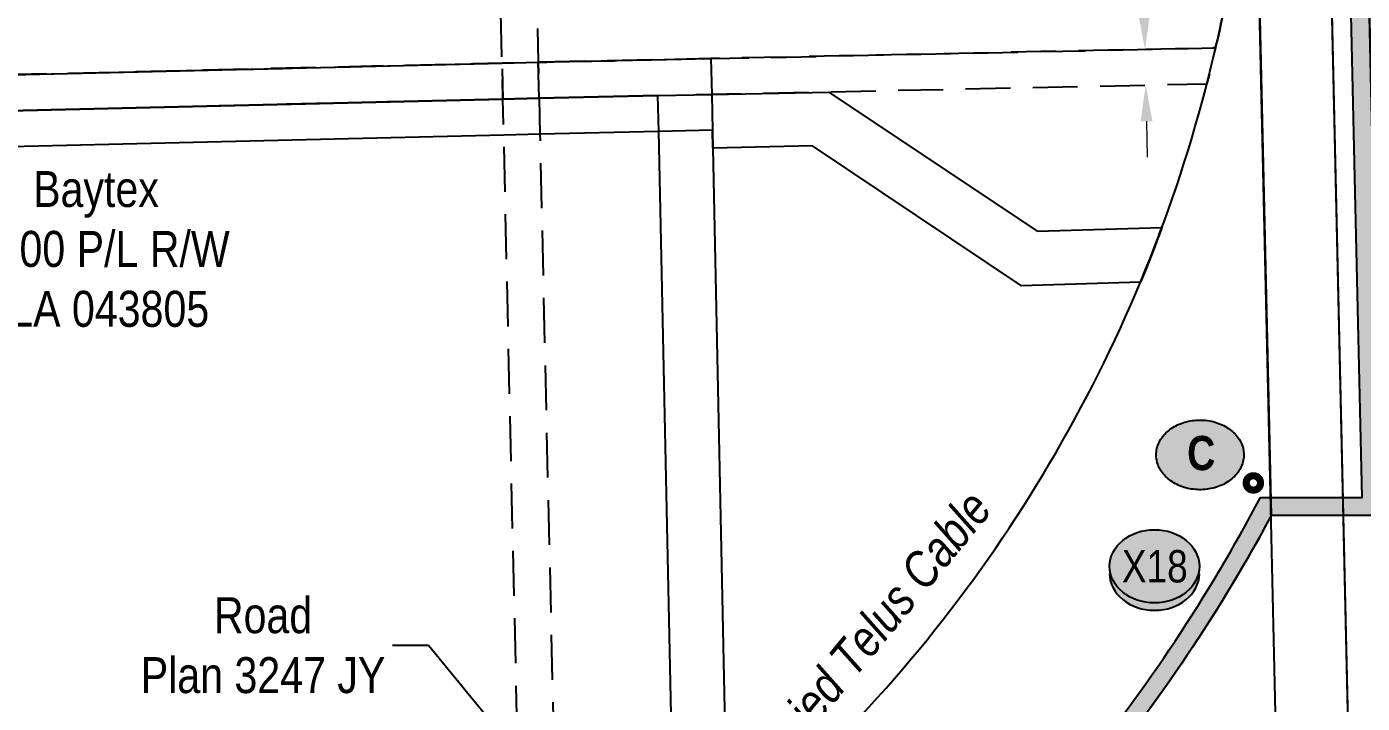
# Model space of a CAD drawing. Extents: x 610781 to 613451, y 5887607 to 5892660.
# Drawn here: x 612138.3 to 612510.4, y 5889559.6 to 5889747.8 of the extents above; entities that cross this region are included whole.
import ezdxf
from ezdxf.enums import TextEntityAlignment as Align

# ---------------------------------------------------------------- set-up
doc = ezdxf.new("R2010")
doc.units = 0
doc.header["$LTSCALE"] = 5
doc.header["$PDSIZE"] = -1.5
doc.linetypes.add('foc-ACCESSROAD', pattern=[3.75, 2.5, -1.25])
doc.linetypes.add('foc-FLOWLINE', pattern=[3.75, 2.5, -1.25])
doc.layers.get('Defpoints').update_dxf_attribs({"color": 9})
for name, color, linetype in [('AS-TELUS', 224, 'foc-TEL'), ('C-AR', 13, 'foc-ACCESSROAD'), ('C-WS', 13, 'foc-ACCESSROAD'), ('CG-NOTES', 7, 'Continuous'), ('F-EZE', 190, 'foc-FLOWLINE'), ('F-RW', 190, 'Continuous'), ('L-SEC', 7, 'Continuous'), ('L-TITLEDB', 4, 'Continuous'), ('L-TITLEDB-T', 4, 'Continuous'), ('P-CROSSINGS', 250, 'Continuous'), ('P-TEMP-BLOCKS', 250, 'Continuous'), ('P-WORKAREA-COUNTY-H1', 71, 'Continuous'), ('P-WORKAREA-COUNTY1', 104, 'Continuous')]:
    doc.layers.add(name, color=color, linetype=linetype)
for name, color, linetype, lineweight in [('C-RW-T', 13, 'Continuous', 9), ('F-EZE-T', 190, 'Continuous', 9), ('F-RW-T', 190, 'Continuous', 9)]:
    doc.layers.add(name, color=color, linetype=linetype, lineweight=lineweight)
doc.styles.add('175L', font='ARIALN.TTF', dxfattribs={"height": 20})
doc.styles.add('80', font='ARIALN.TTF', dxfattribs={"height": 10})
doc.styles.add('80CG', font='ARIALN.TTF', dxfattribs={"height": 10})
doc.styles.add('BOLD', font='ARIALNB.TTF')
doc.styles.add('Crossing', font='ARIALN.TTF', dxfattribs={"height": 10})
doc.styles.add('foc-LtypeFont', font='ARIALN.TTF', dxfattribs={"height": 7.349999999999999})
doc.linetypes.add('foc-TEL', pattern='A,2,-1,["T",foc-LtypeFont,S=0.2,R=0,X=-0.425,Y=-0.75],-1.239999999999999,8', length=12.24)
doc.linetypes.add('foc-TEL-NOLINE', pattern='A,0,-2,["T",foc-LtypeFont,S=0.2,R=0,X=-0.425,Y=-0.75],-10.24', length=12.24)
doc.dimstyles.new('Compass 5 000', dxfattribs={"dimscale": 5, "dimtxt": 9, "dimasz": 2, "dimexe": 0.2, "dimexo": 0.0625, "dimgap": 0.5, "dimtad": 0, "dimtih": 1, "dimtoh": 1, "dimzin": 0, "dimdsep": 46, "dimtxsty": '80CG', "dimcen": 0.1, "dimse1": 1, "dimse2": 1, "dimclrd": 256, "dimclrt": 256, "dimaunit": 1, "dimadec": 4, "dimazin": 0, "dimtfac": 0.06, "dimtofl": 0, "dimtmove": 0, "dimatfit": 1, "dimfxl": 0.2, "dimtolj": 1, "dimtzin": 0, "dimlwd": -1, "dimarcsym": 0})

# ---------------------------------------------------------------- blocks, each defined once
blk = doc.blocks.new('*D379')
at = {"layer": 'Defpoints', "color": 0, "transparency": 16777216}
for p in [(612090.5957361773, 5889723.380728285), (612107.882945662, 5889713.784088742), (612090.8342228213, 5889713.377625586)]:
    blk.add_point(p, dxfattribs=at)
at = {"layer": 'F-RW-T', "transparency": 16777216}
for p, q in [((612107.406114075, 5889733.784350621), (612107.167769132, 5889743.781509802)), ((612108.121290605, 5889703.786929562), (612108.5471777078, 5889685.923487171)), ((612108.5471777078, 5889685.923487171), (612118.5471777079, 5889685.923487172))]:
    blk.add_line(p, q, dxfattribs=at)
for points in [[(612109.0723072718, 5889733.824074778), (612105.7399208782, 5889733.744626463), (612107.644459018, 5889723.78719144)], [(612109.7874838018, 5889703.826653719), (612106.4550974083, 5889703.747205405), (612107.882945662, 5889713.784088742)]]:
    blk.add_solid(points, dxfattribs=at)
at = {"layer": 'F-RW-T', "transparency": 16777216, "insert": (612157.6331258671, 5889685.923487172), "char_height": 10, "attachment_point": 5, "style": '80CG'}
blk.add_mtext('\\A1;Baytex\\P15.00 P/L R/W\\PPLA 043805', dxfattribs=at)
blk = doc.blocks.new('*D387')
at = {"layer": 'C-RW-T', "transparency": 16777216}
for p, q in [((612227.0847697514, 5889517.665298143), (612217.0847697514, 5889517.665298143)), ((612233.433214081, 5889509.938898284), (612227.0847697514, 5889517.665298143)), ((612255.6416983502, 5889482.909972638), (612261.9901426733, 5889475.183572786))]:
    blk.add_line(p, q, dxfattribs=at)
for points in [[(612234.72094739, 5889510.996972337), (612232.145480772, 5889508.880824229), (612239.7816584045, 5889502.212498432)], [(612256.9294316592, 5889483.968046692), (612254.3539650412, 5889481.851898585), (612249.2932540267, 5889490.636372491)]]:
    blk.add_solid(points, dxfattribs=at)
at = {"layer": 'Defpoints', "color": 0, "transparency": 16777216}
for p in [(612239.7816584045, 5889502.212498432), (612236.1730996659, 5889499.24750378), (612245.6846952881, 5889487.67137784)]:
    blk.add_point(p, dxfattribs=at)
at = {"layer": 'C-RW-T', "transparency": 16777216, "insert": (612177.9988215938, 5889517.665298143), "char_height": 10, "attachment_point": 5, "style": '80CG'}
blk.add_mtext('\\A1;Obsidian\\P15.00 P/L R/W\\PPlan 852 0955\\PPLA 850196', dxfattribs=at)
blk = doc.blocks.new('*D507')
at = {"layer": 'Defpoints', "color": 0, "transparency": 16777216}
for p in [(612449.2548795784, 5889741.494155894), (612449.8330752201, 5889741.50643115), (612449.4672366253, 5889731.491601858)]:
    blk.add_point(p, dxfattribs=at)
at = {"layer": 'F-EZE-T', "transparency": 16777216}
for p, q in [((612448.6500745302, 5889797.22875588), (612438.6500745302, 5889797.228755881)), ((612449.620820225, 5889751.504178287), (612448.6500745302, 5889797.22875588)), ((612450.257687262, 5889721.506129977), (612450.4699422572, 5889711.50838284))]:
    blk.add_line(p, q, dxfattribs=at)
for points in [[(612451.2871114145, 5889751.53955412), (612447.9545290356, 5889751.468802456), (612449.8330752201, 5889741.50643115)], [(612451.9239784516, 5889721.54150581), (612448.5913960726, 5889721.470754146), (612450.045432267, 5889731.503877115)]]:
    blk.add_solid(points, dxfattribs=at)
at = {"layer": 'F-EZE-T', "transparency": 16777216, "insert": (612360.7169230985, 5889797.228755881), "char_height": 10, "attachment_point": 5, "style": '80CG'}
blk.add_mtext('\\A1;Fortis\\P10.00 Vegetation Control R/W\\PEZE 880082', dxfattribs=at)
blk = doc.blocks.new('*D570')
at = {"layer": 'Defpoints', "color": 0, "transparency": 16777216}
for p in [(612310.5296177128, 5889502.096308619), (612293.0206315895, 5889487.749941571), (612331.6301661422, 5889440.629036155)]:
    blk.add_point(p, dxfattribs=at)
at = {"layer": 'L-TITLEDB-T', "transparency": 16777216}
for p, q in [((612250.2566540409, 5889575.656289416), (612240.2566540404, 5889575.656289415)), ((612304.1917284238, 5889509.831369016), (612250.2566540409, 5889575.656289416)), ((612355.4770415546, 5889447.240342804), (612361.8149308432, 5889439.505282406))]:
    blk.add_line(p, q, dxfattribs=at)
for points in [[(612305.480905157, 5889510.887683898), (612302.9025516906, 5889508.775054135), (612310.5296177128, 5889502.096308619)], [(612356.7662182879, 5889448.296657686), (612354.1878648214, 5889446.184027923), (612349.1391522656, 5889454.975403203)]]:
    blk.add_solid(points, dxfattribs=at)
at = {"layer": 'L-TITLEDB-T', "transparency": 16777216, "insert": (612204.1652488569, 5889575.656289416), "char_height": 10, "attachment_point": 5, "style": '80CG'}
blk.add_mtext('\\A1;Road\\PPlan 3247 JY', dxfattribs=at)
blk = doc.blocks.new('xing2')
h = blk.add_hatch(color=50)
h.dxf.hatch_style = 1
edge = h.paths.add_edge_path()
edge.add_ellipse((0, 0), major_axis=(-12.5, 0), ratio=0.8162973455633619, start_angle=0, end_angle=360)
h = blk.add_hatch(color=250)
h.dxf.hatch_style = 1
edge = h.paths.add_edge_path()
edge.add_ellipse((0, -2.047489049626165), major_axis=(-12.5, 0), ratio=0.8162973455633619, start_angle=0, end_angle=180)
edge.add_line((12.5, -2.047489049626165), (12.5, 0))
edge.add_ellipse((0, 0), major_axis=(-12.5, 0), ratio=0.8162973455633619, start_angle=0, end_angle=180, ccw=False)
edge.add_line((-12.5, 0), (-12.5, -2.047489049626165))
at = {"color": 250}
blk.add_ellipse((0, 0), major_axis=(-12.5, 0), ratio=0.8162973455633619, dxfattribs=at)
blk.add_ellipse((0, -2.047489049626165), major_axis=(-12.5, 0), ratio=0.8162973455633619, start_param=0, end_param=3.141592653589793, dxfattribs=at)
at = {"color": 250, "style": 'Crossing'}
blk.add_attdef('CROSSING', text='', height=9, dxfattribs=at).set_placement((0.08916442567715421, 0.0199513138486509), align=Align.MIDDLE_CENTER)
at = {"color": 250, "style": 'Crossing', "flags": 1}
for tag, p in [('OWNER', (0.08916442567715421, -12.49201765665748)), ('DESCRIPTION', (0.08916442567715421, -25.770021277247)), ('LOCATION', (0.08916442567715421, -39.30337514164421)), ('DWG_REF', (0.08916442567715421, -52.83672900604233))]:
    blk.add_attdef(tag, text='', height=9, dxfattribs=at).set_placement(p, align=Align.MIDDLE_CENTER)
blk = doc.blocks.new('AA')
at = {"const_width": 4}
blk.add_lwpolyline([(-0.9999999999990905, 0, 0.9999999999999999), (0.9999999999990905, 0, 1)], format="xyb", close=True, dxfattribs=at)
blk.add_circle((0, 0), 2)
blk = doc.blocks.new('Route_Letters')
h = blk.add_hatch(color=255)
h.dxf.hatch_style = 1
edge = h.paths.add_edge_path()
edge.add_ellipse((-0.1157894458410738, 0.4613566920343146), major_axis=(-11.97076998434568, 0), ratio=0.7893183596304154, start_angle=0, end_angle=360)
at = {"color": 5}
blk.add_open_spline([(-12.33655943018675, 0.4613566920343146), (-12.33655943018675, -0.2532464993360009), (-12.23672518590233, -0.9677931526398424), (-11.72036895808735, -2.794432021264129), (-11.14401292605423, -3.876097565685541), (-9.555849561598535, -5.807401851071518), (-8.544623700464413, -6.656820361784867), (-6.21596457351788, -8.022113447135325), (-4.899049775256096, -8.537760803084893), (-2.122176535806801, -9.174386990092444), (-0.6628771213698172, -9.295214858498184), (2.218954779224788, -9.127674344176285), (3.640784492301457, -8.839348048302782), (6.272126017131285, -7.887514385069608), (7.481034580889556, -7.224212060947593), (9.535358213378885, -5.601016495574186), (10.3802780923747, -4.641330355992523), (11.59600670082856, -2.541685487432915), (11.96612490732484, -1.402103837423965), (12.17886415585979, 0.9104078185255275), (12.02123591095139, 2.082179640400227), (11.20064181026172, 4.303585446448778), (10.5383689962933, 5.352522903113822), (8.798522977227321, 7.197351090485427), (7.721489072871556, 7.99304231447195), (5.288539217681929, 9.236688050055363), (3.933164970535742, 9.684414527986064), (1.111124811045386, 10.17900240193921), (-0.3548635231799864, 10.22574343079759), (-3.217505067184455, 9.912616018949848), (-4.613463658471581, 9.552825466795184), (-7.1634954560528, 8.469123124385078), (-8.316993040230393, 7.745430762089654), (-10.23715115095241, 6.01981546320485), (-11.00330637446014, 5.018090733601184), (-12.04705536703857, 2.858875975647607), (-12.32393425272861, 1.701887560081104), (-12.33641722927742, 0.5154205370004092), (-12.33655943018675, 0.4883886145194083), (-12.33655943018675, 0.4613566920343146)], degree=3, knots=[0, 0, 0, 0, 0.2195294159612001, 0.2195294159612001, 0.575726566502957, 0.575726566502957, 0.9319237170447137, 0.9319237170447137, 1.28812086758647, 1.28812086758647, 1.644318018128227, 1.644318018128227, 2.000515168669984, 2.000515168669984, 2.356712319211741, 2.356712319211741, 2.712909469753497, 2.712909469753497, 3.069106620295254, 3.069106620295254, 3.425303770837011, 3.425303770837011, 3.781500921378767, 3.781500921378767, 4.137698071920524, 4.137698071920524, 4.493895222462281, 4.493895222462281, 4.850092373004038, 4.850092373004038, 5.206289523545794, 5.206289523545794, 5.562486674087551, 5.562486674087551, 5.918683824629308, 5.918683824629308, 6.274880975171064, 6.274880975171064, 6.283185307179586, 6.283185307179586, 6.283185307179586, 6.283185307179586], dxfattribs=at)
at = {"color": 14, "style": 'BOLD'}
blk.add_attdef('A', text='', height=9.5, dxfattribs=at).set_placement((0.2246285344645003, 0.9755069406892289), align=Align.MIDDLE)
blk = doc.blocks.new('*U633')
h = blk.add_hatch(color=71)
edge = h.paths.add_edge_path()
edge.add_line((-26.49999999999998, -32.68595634773374), (26.49999999999998, -32.68595634773374))
edge.add_arc((26.49999999999997, -26.68595634773374), 6, 270, 360)
edge.add_line((32.49999999999997, -26.68595634773374), (32.49999999999998, 12.5))
edge.add_arc((26.49999999999998, 12.5), 6, 0, 90)
edge.add_line((26.49999999999998, 18.5), (-26.49999999999998, 18.5))
edge.add_arc((-26.49999999999998, 12.5), 6, 90, 180)
edge.add_line((-32.49999999999998, 12.5), (-32.49999999999999, -26.68595634773374))
edge.add_arc((-26.49999999999999, -26.68595634773374), 6, 180, 270)
at = {"color": 250, "flags": 128}
blk.add_lwpolyline([(-26.49999999999998, -32.68595634773374, 3, 3, 0), (26.49999999999998, -32.68595634773374, 3, 3, 0.414213562373095), (32.49999999999997, -26.68595634773374, 3, 3, 0), (32.49999999999998, 12.5, 3, 0, 0.414213562373095), (26.49999999999998, 18.5, 0, 0, 0), (-26.49999999999998, 18.5, 0, 0, 0.414213562373095), (-32.49999999999998, 12.5, 0, 0, 0), (-32.49999999999999, -26.68595634773374, 0, 3, 0.414213562373095)], format="xyseb", close=True, dxfattribs=at)
at = {"flags": 128}
blk.add_lwpolyline([(-64.50794571237145, -30.72833043807863, 0, 7.499999999999999, 0), (-3.398394867633905e-15, 3.944304526105059e-31, 0, 0, 0)], format="xyseb", dxfattribs=at)
at = {"color": 250}
for tag, p, height, style in [('TEMP_AREA_W1_001', (-9.212824010914055, 2.244292974654144), 12, 'BOLD'), ('ENTER_TEXT_001', (-30.65893587994544, -12.47010782646594), 9, '80')]:
    blk.add_attdef(tag, p, '', height=height, dxfattribs=dict(at, style=style))

msp = doc.modelspace()

# ---------------------------------------------------------------- hatches: boundary and pattern name
at = {"layer": 'P-WORKAREA-COUNTY-H1'}
h = msp.add_hatch(color=256, dxfattribs=at)
h.dxf.hatch_style = 1
edge = h.paths.add_edge_path()
edge.add_arc((611739.0975384848, 5888981.847283467), 90.3541375833276, 123.5929213600732, 167.7090357845216, ccw=False)
edge.add_line((611689.105620467, 5889057.1113407), (611689.773273193, 5889057.551036395))
edge.add_arc((611810.5002400388, 5888865.878608339), 226.5244362114764, 120.09227097068239, 122.20522173167649, ccw=False)
edge.add_line((611696.922240921, 5889061.871869236), (611740.6100373499, 5889083.981532434))
edge.add_line((611740.6100373501, 5889083.981532434), (611952.7587306079, 5889191.429225247))
edge.add_arc((530229.1301829299, 6050637.304464669), 180951.712052751, 296.8484556255804, 296.8735529917768)
edge.add_line((612023.4692950633, 5889227.242250348), (612128.2970802776, 5889280.463773768))
edge.add_line((612128.2970802776, 5889280.46377377), (612193.3844835247, 5889333.874530498))
edge.add_line((612193.3844835248, 5889333.874530498), (612243.7637742535, 5889375.060220844))
edge.add_line((612243.7637742534, 5889375.060220843), (612319.2966738823, 5889436.981011058))
edge.add_line((612319.2966738823, 5889436.981011058), (612366.8030994146, 5889475.926422979))
edge.add_arc((612074.1438437954, 5889832.817891307), 461.5419374933072, 309.3525447244567, 320.5398786268215)
edge.add_arc((612079.0930986573, 5889829.285058301), 455.4757120135572, 320.4873133575071, 332.1977263459918)
edge.add_line((612481.9898181414, 5889616.841283002), (612510.3346232169, 5889616.841283002))
edge.add_line((612510.3346232168, 5889616.841283002), (612508.5903526138, 5889693.605900249))
edge.add_line((612508.5903526138, 5889693.605900251), (612498.4150315465, 5890141.394619456))
edge.add_line((612498.4150315465, 5890141.394619455), (612493.3517724975, 5890360.034424209))
edge.add_line((612493.3517724975, 5890360.034424209), (612483.6739093595, 5890777.730877391))
edge.add_line((612483.6739093595, 5890777.730877393), (612479.7862230114, 5890945.51235911))
edge.add_line((612479.7862230114, 5890945.512359109), (612475.7232174752, 5891123.658168144))
edge.add_line((612475.7232174752, 5891123.658168144), (612480.7228256267, 5891123.767248052))
edge.add_line((612480.7228256267, 5891123.767248052), (612480.8340375458, 5891118.770440979))
edge.add_line((612480.8340375458, 5891118.770440979), (612484.7829686069, 5890945.626320841))
edge.add_line((612484.7829686069, 5890945.626320841), (612488.6706131712, 5890777.846656665))
edge.add_line((612488.6706131712, 5890777.846656667), (612498.3484764853, 5890360.150195885))
edge.add_line((612498.3484764855, 5890360.150195885), (612503.4117368781, 5890141.510333122))
edge.add_line((612503.411736878, 5890141.510333122), (612513.5871077258, 5889693.719443954))
edge.add_line((612513.5871077258, 5889693.719443954), (612515.44752551, 5889611.843238004))
edge.add_line((612515.44752551, 5889611.843238004), (612484.9934998439, 5889611.843238004))
edge.add_arc((612079.0930986569, 5889829.285058301), 460.4737570141006, 320.48731335748926, 331.82193890132885, ccw=False)
edge.add_arc((612074.1604080022, 5889832.8012807), 466.5166349932558, 309.3522637064299, 320.53959760884703, ccw=False)
edge.add_line((612369.9723016311, 5889472.061631764), (612322.465352632, 5889433.115790649))
edge.add_line((612322.4653526321, 5889433.115790649), (612246.9298066425, 5889371.192830986))
edge.add_line((612246.9298066424, 5889371.192830986), (612196.5514583956, 5889330.007911131))
edge.add_line((612196.5514583957, 5889330.007911131), (612131.046010955, 5889276.25410712))
edge.add_line((612131.046010955, 5889276.25410712), (612025.731914547, 5889222.785681388))
edge.add_arc((530225.2086455814, 6050645.039995541), 180965.3828635177, 296.84845727098536, 296.87355463718205, ccw=False)
edge.add_line((611955.0160089723, 5889186.969948601), (611742.8682923755, 5889079.522750307))
edge.add_line((611742.8682923755, 5889079.522750307), (611699.3062923705, 5889057.476750304))
edge.add_arc((611810.5002400002, 5888865.878608326), 221.526391201407, 120.1287288800413, 122.1921808086662)
edge.add_line((611692.479664687, 5889053.348834768), (611691.8629152648, 5889052.942662434))
edge.add_arc((611739.0975384848, 5888981.847283466), 85.35609258383647, 123.5994220933341, 167.7090357837524)
edge.add_line((611655.6978794072, 5889000.017572591), (611650.8143938066, 5889001.081537914))

# ---------------------------------------------------------------- linework, layer by layer
at = {"layer": 'AS-TELUS', "linetype": 'foc-TEL-NOLINE', "flags": 128}
msp.add_lwpolyline([(612104.3998509235, 5889333.231571614), (612160.6971995591, 5889379.308769671), (612176.3121106416, 5889392.093454887), (612194.0516601218, 5889406.618292982), (612201.8939889547, 5889413.049172087), (612206.3131221021, 5889416.678230254), (612215.802669168, 5889424.471273915), (612220.5334046715, 5889428.356669005), (612225.2508163434, 5889432.222447502), (612246.6000426329, 5889449.713790124), (612254.388989185, 5889456.096086418), (612276.8125284018, 5889474.469873352), (612286.6926424805, 5889482.56496661), (612331.3555431543, 5889519.160481754), (612333.6687493845, 5889521.070050186), (612335.9677031628, 5889522.997294206), (612338.2529206559, 5889524.940725076), (612340.5231228468, 5889526.901013175), (612342.7790147773, 5889528.878875372), (612345.412873261, 5889531.228182792), (612348.0263973012, 5889533.600526052), (612350.6191317129, 5889535.994793895), (612353.1909304329, 5889538.412083379), (612355.7415022281, 5889540.851987446), (612358.2709447533, 5889543.312907605), (612360.7786840476, 5889545.796230963), (612363.2647341854, 5889548.30135759), (612365.7290998551, 5889550.828087455), (612368.1714874868, 5889553.376113495), (612370.5917721343, 5889555.945632781), (612372.989077775, 5889558.53552426), (612375.3643109468, 5889561.145609079), (612377.7166525038, 5889563.777468693), (612380.0456731037, 5889566.428891937), (612382.3517170596, 5889569.100587243), (612384.6348444928, 5889571.79255596), (612386.8942301387, 5889574.504078352), (612389.1298904215, 5889577.234454428), (612391.3417323778, 5889579.985082651), (612393.5293680205, 5889582.754553201), (612395.6932806874, 5889585.542777339), (612397.8330471871, 5889588.349845177), (612399.9477102789, 5889591.175534035), (612402.0382990888, 5889594.019567981), (612404.1037408287, 5889596.881521556), (612406.1443478644, 5889599.760901829), (612408.159805517, 5889602.658301675), (612410.1498249399, 5889605.573214055), (612412.1149129466, 5889608.504550231), (612414.0540052347, 5889611.454086133), (612415.9677593876, 5889614.419435998), (612417.855312593, 5889617.401479909), (612419.7168475954, 5889620.400122168), (612421.5526814592, 5889623.414669746), (612423.3617320196, 5889626.44509731), (612425.1445591941, 5889629.490617488), (612426.9010840997, 5889632.552028854), (612428.6310178998, 5889635.628824327), (612430.3337875796, 5889638.719789851), (612432.0099084473, 5889641.826038019), (612433.6584998466, 5889644.946647685), (612435.2803988158, 5889648.081838589), (612436.874784818, 5889651.230690969), (612438.4416578979, 5889654.393204845), (612439.9815154971, 5889657.568691447), (612441.4929560815, 5889660.757918297), (612442.9773211436, 5889663.960116458), (612444.4333458313, 5889667.175356254), (612445.8614721695, 5889670.402747587), (612447.2612145309, 5889673.642479133), (612448.7797230725, 5889677.247476603), (612450.02070135, 5889680.267475475), (612451.2376788068, 5889683.297616189), (612452.430234639, 5889686.337888945), (612453.5964125978, 5889689.381944607), (612453.8343327163, 5889690.019239604), (612454.7393634409, 5889692.439061745), (612455.0655020875, 5889693.325949078), (612456.2657603765, 5889696.645039291), (612457.4376914324, 5889699.974069663), (612458.5801295151, 5889703.314013326), (612459.6937923855, 5889706.662485873), (612460.7779187119, 5889710.0211703), (612461.8332346975, 5889713.38988354), (612462.8591283822, 5889716.766510126), (612463.8554443589, 5889720.152547129), (612464.822562191, 5889723.547203085), (612465.759776929, 5889726.949761069), (612466.6678725475, 5889730.360139411), (612467.1801524372, 5889732.341730264), (612467.5424804954, 5889733.779936323), (612468.0220675095, 5889735.685922923), (612468.3907241853, 5889737.205517245), (612468.835337585, 5889739.038247211), (612469.2098489305, 5889740.638918485), (612469.61988241, 5889742.397000381), (612469.9998369452, 5889744.078338739), (612470.372209476, 5889745.752095454), (612470.7590227565, 5889747.525539728), (612471.0976596494, 5889749.11176187), (612471.4879390674, 5889750.97833289), (612471.7945096905, 5889752.477659949), (612472.1864257627, 5889754.438415261), (612472.4622833872, 5889755.849578421), (612472.8550155464, 5889757.903598286), (612473.1022691635, 5889759.22644692), (612473.4941152268, 5889761.374491794), (612473.7136643674, 5889762.609147086), (612474.1038615505, 5889764.850398663), (612474.681828629, 5889768.332162256), (612475.2299638563, 5889771.818827894), (612475.7473584663, 5889775.310674339), (612476.234415504, 5889778.805910173), (612476.691171677, 5889782.305536729), (612477.117645839, 5889785.808754085), (612477.5133984225, 5889789.316352203), (612477.8788254451, 5889792.826839755), (612478.2135709614, 5889796.340008195), (612478.5180488192, 5889799.856167394), (612478.7914174121, 5889803.375297598), (612479.0349026916, 5889806.89642711), (612479.2473140791, 5889810.419027732), (612479.4290560335, 5889813.943809216), (612479.5805057829, 5889817.470080156), (612479.7013097245, 5889820.997532099), (612479.7910517888, 5889824.525955109), (612479.8500396855, 5889828.05505628), (612479.9681487153, 5889830.633750241), (612472.9381940566, 5890140.72236682), (612454.2483935428, 5890944.827481838), (612435.9118942921, 5891748.932936966), (612435.4498428811, 5891769.036362429), (612433.5949896844, 5891849.693753075)], dxfattribs=at)
at = {"layer": 'C-AR', "flags": 128}
msp.add_lwpolyline([(611676.4577910058, 5889744.052474081), (612003.8460718518, 5889751.527787752), (612016.1254746731, 5889751.818668894), (612017.9630299226, 5889751.862362026), (612030.2480147317, 5889752.151308123), (612270.2980268442, 5889757.810174144), (612280.3601099789, 5889758.04693637), (612328.4991309776, 5889759.181120877), (612473.631101956, 5889762.144849582), (612473.4126272262, 5889760.927786063), (612473.0187583566, 5889758.779649996), (612472.7696279023, 5889757.457014235), (612472.3749721469, 5889755.402933491), (612472.0971953312, 5889753.991995593), (612471.7032416111, 5889752.031300474), (612471.3946647731, 5889750.532234319), (612471.0024432176, 5889748.665754901), (612470.6617989345, 5889747.079792286), (612470.2730742824, 5889745.306498162), (612469.8991468991, 5889743.632774815), (612469.5096051187, 5889741.924169446), (612328.9438141519, 5889738.939917999), (612280.8170113376, 5889737.920122903), (612270.754899961, 5889737.682760077), (612032.7183707714, 5889732.07232375), (612022.7161573183, 5889731.836884118), (612016.6011263423, 5889731.691709012), (612004.3148154633, 5889731.400666988), (611676.9151336892, 5889723.929409334), (611676.4577910058, 5889744.052474081)], close=True, dxfattribs=at)
at = {"layer": 'C-WS', "flags": 128}
msp.add_lwpolyline([(612476.1810191436, 5890000.547031808), (612476.6375163454, 5889980.420290086), (612336.3935332658, 5889977.236605491), (612336.6204944142, 5889967.233461577), (612337.3210553585, 5889936.385357232), (612276.3431992793, 5889935.000747929), (612280.3601099789, 5889758.04693637), (612280.8170113376, 5889737.920122903), (612281.0443407382, 5889727.913489838), (612281.2714188211, 5889717.91756038), (612285.3186737525, 5889539.628847633), (612285.7505278806, 5889520.608021477), (612286.6270776759, 5889481.992969961), (612276.7430989628, 5889473.894710284), (612275.8672552345, 5889512.483153485), (612275.4353571176, 5889531.507580984), (612271.2092568515, 5889717.677994967), (612270.9817052141, 5889727.679618024), (612270.754899961, 5889737.682760077), (612270.2980268442, 5889757.810174144), (612266.2804148269, 5889934.771270437), (612215.3657277309, 5889933.615623644), (612213.2561852556, 5890026.508228841), (612212.8579322102, 5890044.032742701), (612212.5960854319, 5890055.570910976), (612220.6774676355, 5890055.754538278), (612232.9506700647, 5890056.033647908), (612334.5517355269, 5890058.34059538), (612335.9363629376, 5889997.363323153), (612476.1810191436, 5890000.547031808)], close=True, dxfattribs=at)
at = {"layer": 'F-EZE', "flags": 128}
for points in [[(612467.4308627913, 5889733.336886849), (612467.0568341367, 5889731.864712874), (612361.7739085443, 5889729.631448706), (612329.1538082705, 5889728.942885561), (612314.1629071505, 5889728.62923205), (612281.0443243203, 5889727.914190041), (612280.817432344, 5889737.920132776), (612328.9438141519, 5889738.939917999), (612469.5096051188, 5889741.924169446), (612469.1056317686, 5889740.193491612), (612468.727586478, 5889738.59408902), (612468.2831974075, 5889736.762294342), (612467.911346651, 5889735.245893342), (612467.4308627913, 5889733.336886849)], [(612022.9560263512, 5889721.770199186), (612009.7735915796, 5889721.456075164), (612016.6011122998, 5889731.692309241), (612022.7161573183, 5889731.836884118), (612032.7183707714, 5889732.07232375), (612270.754899961, 5889737.682760077), (612270.9817052141, 5889727.679618024), (612042.9611576055, 5889722.246219789), (612032.9581492081, 5889722.007838348), (612022.9560263512, 5889721.770199186)]]:
    msp.add_lwpolyline(points, close=True, dxfattribs=at)
at = {"layer": 'F-RW'}
for points in [[(612032.7183707714, 5889732.07232375), (612270.754899961, 5889737.682760077), (612280.8170113376, 5889737.920122903), (612328.9438141519, 5889738.939917999), (612329.1534890924, 5889728.956489997), (612329.3617722809, 5889719.065710675), (612329.4666129259, 5889714.063587755), (612333.1241896305, 5889540.055964977), (612342.4895343006, 5889528.625072205), (612340.2232587235, 5889526.642084678), (612337.9524711256, 5889524.685212024), (612335.6666964085, 5889522.744956166), (612333.3672593723, 5889520.821168005), (612331.0538446422, 5889518.91327853), (612318.2693111062, 5889534.564976796), (612314.3732052901, 5889718.707673457), (612314.162571584, 5889728.643536707), (612281.0443407382, 5889727.913489838), (612270.9817052141, 5889727.679618024), (612042.9611739921, 5889722.245519562)], [(612042.9611739921, 5889722.245519562), (612270.9817052141, 5889727.679618024), (612281.0443407382, 5889727.913489838), (612314.162571584, 5889728.643536707), (612329.1534890924, 5889728.956489997), (612329.1534890924, 5889728.956489997), (612361.7570610511, 5889729.651871528), (612419.7960319419, 5889690.897346607), (612454.5540478128, 5889691.943574856), (612453.6734774882, 5889689.588371325), (612453.432315109, 5889688.953603568), (612452.2627835136, 5889685.910993131), (612451.0668470787, 5889682.872263887), (612449.8465556548, 5889679.843680937), (612448.5682170329, 5889676.745353159), (612415.4447092467, 5889675.752095948), (612357.1889551486, 5889714.724886248), (612329.4666129259, 5889714.063587755), (612329.3617722809, 5889719.065710675), (612314.3732052901, 5889718.707673457), (612281.2714188211, 5889717.91756038), (612271.2092568515, 5889717.677994967), (612043.199186701, 5889712.241945964)]]:
    msp.add_lwpolyline(points, dxfattribs=at)
at = {"layer": 'L-SEC'}
for points in [[(612509.543511558, 5888532.564215884), (612491.172127363, 5889336.430528777), (612472.9381940566, 5890140.72236682)], [(612493.0416988005, 5890141.189632215), (612511.2758960429, 5889336.886297144), (612529.6466523694, 5888533.047472252)]]:
    msp.add_lwpolyline(points, dxfattribs=at)
at = {"layer": 'L-TITLEDB'}
for points in [[(612499.5072247026, 5890311.045017932), (612503.4610722957, 5890140.345599957), (612513.6364431435, 5889692.554710777), (612513.9774282296, 5889677.550356822), (612517.3711861561, 5889528.187454452), (612517.8286095244, 5889508.061347107), (612519.6977491197, 5889425.839344007), (612520.0383207273, 5889410.849498913), (612521.5105569862, 5889346.103307287), (612521.7368512105, 5889336.06862432), (612511.3887348498, 5889335.821063482), (612493.1546274933, 5890140.10409849), (612479.7037354, 5890718.826877985)], [(612480.0118172541, 5889831.587172733), (612484.9934998439, 5889611.843238018), (612483.1712286413, 5889608.347549531), (612481.2394336009, 5889604.866297173), (612479.2778896191, 5889601.401655265), (612477.2870221997, 5889597.953433764), (612475.2664447343, 5889594.522724097), (612473.2173549404, 5889591.109754602), (612471.1384972539, 5889587.71419568), (612469.0312615007, 5889584.335779794), (612466.8949463727, 5889580.976191413), (612464.7302967912, 5889577.634447565), (612462.537592203, 5889574.311455285), (612460.3162891256, 5889571.007301902), (612458.0669746657, 5889567.722601562), (612455.7896098085, 5889564.456452865), (612453.4845153415, 5889561.210564326), (612451.1517725037, 5889557.984037352)], [(612372.989077775, 5889558.53552426), (612375.3643109468, 5889561.145609079), (612377.7166525038, 5889563.777468693), (612380.0456731037, 5889566.428891937), (612382.3517170596, 5889569.100587243), (612384.6348444928, 5889571.79255596), (612386.8942301387, 5889574.504078352), (612389.1298904215, 5889577.234454428), (612391.3417323778, 5889579.985082651), (612393.5293680205, 5889582.754553201), (612395.6932806874, 5889585.542777339), (612397.8330471871, 5889588.349845177), (612399.9477102789, 5889591.175534035), (612402.0382990888, 5889594.019567981), (612404.1037408287, 5889596.881521556), (612406.1443478644, 5889599.760901829), (612408.159805517, 5889602.658301675), (612410.1498249399, 5889605.573214055), (612412.1149129466, 5889608.504550231), (612414.0540052347, 5889611.454086133), (612415.9677593876, 5889614.419435998), (612417.855312593, 5889617.401479909), (612419.7168475954, 5889620.400122168), (612421.5526814592, 5889623.414669746), (612423.3617320196, 5889626.44509731), (612425.1445591941, 5889629.490617488), (612426.9010840997, 5889632.552028854), (612428.6310178998, 5889635.628824327), (612430.3337875796, 5889638.719789851), (612432.0099084473, 5889641.826038019), (612433.6584998466, 5889644.946647685), (612435.2803988158, 5889648.081838589), (612436.874784818, 5889651.230690969), (612438.4416578979, 5889654.393204845), (612439.9815154971, 5889657.568691447), (612441.4929560815, 5889660.757918297), (612442.9773211436, 5889663.960116458), (612444.4333458313, 5889667.175356254), (612445.8614721695, 5889670.402747587), (612447.2612145309, 5889673.642479133), (612448.7797230725, 5889677.247476603), (612450.02070135, 5889680.267475475), (612451.2376788068, 5889683.297616189), (612452.430234639, 5889686.337888945), (612453.5964125978, 5889689.381944607), (612453.8343327163, 5889690.019239604), (612454.7393634409, 5889692.439061745), (612455.0655020875, 5889693.325949078), (612456.2657603765, 5889696.645039291), (612457.4376914324, 5889699.974069663), (612458.5801295151, 5889703.314013326), (612459.6937923855, 5889706.662485873), (612460.7779187119, 5889710.0211703), (612461.8332346975, 5889713.38988354), (612462.8591283822, 5889716.766510126), (612463.8554443589, 5889720.152547129), (612464.822562191, 5889723.547203085), (612465.759776929, 5889726.949761069), (612466.6678725475, 5889730.360139411), (612467.1801524372, 5889732.341730264), (612467.5424804954, 5889733.779936323), (612468.0220675095, 5889735.685922923), (612468.3907241853, 5889737.205517245), (612468.835337585, 5889739.038247211), (612469.2098489305, 5889740.638918485), (612469.61988241, 5889742.397000381), (612469.9998369452, 5889744.078338739), (612470.372209476, 5889745.752095454), (612470.7590227565, 5889747.525539728), (612471.0976596494, 5889749.11176187)]]:
    msp.add_lwpolyline(points, dxfattribs=at)
at = {"layer": 'P-WORKAREA-COUNTY1', "flags": 128}
for points in [[(612128.2970802776, 5889280.46377377), (612193.3844835248, 5889333.874530498), (612243.7637742534, 5889375.060220843), (612319.2966738823, 5889436.981011058), (612366.8030994146, 5889475.926422979, 0.04885276109640613), (612430.4851961015, 5889539.489064388, 0.05114083033379611), (612481.9898181414, 5889616.841283002), (612510.3346232168, 5889616.841283002), (612508.5903526138, 5889693.605900251), (612498.4150315465, 5890141.394619455), (612493.3517724975, 5890360.034424209)], [(612498.3484764855, 5890360.150195885), (612503.411736878, 5890141.510333122), (612513.5871077258, 5889693.719443954), (612515.44752551, 5889611.843238004), (612484.9934998439, 5889611.843238004, -0.04949699625565224), (612434.3411064591, 5889536.309062951, -0.04885276109663177), (612369.9723016311, 5889472.061631764), (612322.4653526321, 5889433.115790649), (612246.9298066424, 5889371.192830986), (612196.5514583957, 5889330.007911131), (612131.046010955, 5889276.25410712)]]:
    msp.add_lwpolyline(points, format="xyb", dxfattribs=at)

# ---------------------------------------------------------------- block references
at = {"layer": 'CG-NOTES', "color": 1, "xscale": 0.999609, "yscale": 0.999609, "zscale": 0.999609}
msp.add_blockref('Route_Letters', (612465.2809034829, 5889628.21845568), dxfattribs=at).add_auto_attribs({'A': 'C'})
msp.add_blockref('AA', (612480.0280509137, 5889620.870058912), dxfattribs=at)
at = {"layer": 'P-CROSSINGS', "xscale": 0.999609, "yscale": 0.999609, "zscale": 0.999609}
msp.add_blockref('xing2', (612452.4866999226, 5889597.666630404), dxfattribs=at).add_auto_attribs({'CROSSING': 'X18'})
at = {"layer": 'P-TEMP-BLOCKS'}
ref = msp.add_blockref('*U633', (612576.8990661072, 5889763.457288398), dxfattribs=dict(at, xscale=0.99923914467, yscale=0.99923914467, zscale=0.99923914467))
ref.add_attrib('TEMP_AREA_W1_001', 'WL2', (612562.7243203687, 5889765.69987379), dxfattribs={"layer": '0', "color": 250, "height": 11.99086973604, "style": 'BOLD'})
ref.add_attrib('ENTER_TEXT_001', 'Segment 1', (612552.7046645525, 5889750.990534036), dxfattribs={"layer": '0', "color": 250, "height": 8.993152302030001, "style": '80'})
ref.add_attrib('ENTER_TEXT_002', '(5.0x2591.9)', (612547.9780452832, 5889735.848584787), dxfattribs={"layer": '0', "color": 250, "height": 8.993152302030001, "style": '80'})

# ---------------------------------------------------------------- texts
at = {"layer": 'AS-TELUS', "insert": (612338.0277510626, 5889544.63519574), "char_height": 9.996089999999999, "attachment_point": 1, "rotation": 50.475988322009044, "style": '175L'}
msp.add_mtext_dynamic_manual_height_columns('{\\fArial Narrow|b0|i1|c0|p34;Buried Telus Cable}', width=97.19704248253771, gutter_width=99.9609000000002, heights=[0], dxfattribs=at)

# ---------------------------------------------------------------- dimensions: what is measured, and where the dimension line sits
at = {"layer": 'C-RW-T'}
dim = msp.add_linear_dim(base=(612239.7816584045, 5889502.212498432), p1=(612245.6846952885, 5889487.67137784), p2=(612236.1730996663, 5889499.24750378), angle=129.40844726007623, text='Obsidian\\P15.00 P/L R/W\\PPlan 852 0955\\PPLA 850196', dimstyle='Compass 5 000', dxfattribs=at)
dim.commit()
dim.dimension.update_dxf_attribs({"geometry": '*D387', "text_midpoint": (612177.9988215938, 5889517.665298143), "dimtype": 161})
at = {"layer": 'F-EZE-T'}
dim = msp.add_linear_dim(base=(612449.8330752201, 5889741.50643115), p1=(612449.4672366253, 5889731.491601859), p2=(612449.2548795784, 5889741.494155895), angle=91.21622287402596, text='Fortis\\P10.00 Vegetation Control R/W\\PEZE 880082', dimstyle='Compass 5 000', dxfattribs=at)
dim.commit()
dim.dimension.update_dxf_attribs({"geometry": '*D507', "text_midpoint": (612360.7169230985, 5889797.228755881), "dimtype": 161})
at = {"layer": 'F-RW-T'}
dim = msp.add_linear_dim(base=(612107.882945662, 5889713.784088742), p1=(612090.5957361775, 5889723.380728285), p2=(612090.8342228215, 5889713.377625588), angle=271.3657452608154, text='Baytex\\P15.00 P/L R/W\\PPLA 043805', dimstyle='Compass 5 000', dxfattribs=at)
dim.commit()
dim.dimension.update_dxf_attribs({"geometry": '*D379', "text_midpoint": (612157.6331258671, 5889685.923487172), "dimtype": 161})
at = {"layer": 'L-TITLEDB-T', "color": 3}
dim = msp.add_linear_dim(base=(612310.5296177128, 5889502.096308619), p1=(612331.6301661425, 5889440.629036156), p2=(612293.0206315895, 5889487.749941572), angle=129.33021935228382, text='Road\\PPlan 3247 JY', dimstyle='Compass 5 000', dxfattribs=at)
dim.commit()
dim.dimension.update_dxf_attribs({"geometry": '*D570', "text_midpoint": (612204.1652488569, 5889575.656289416), "dimtype": 161})

doc.saveas('drawing.dxf')
